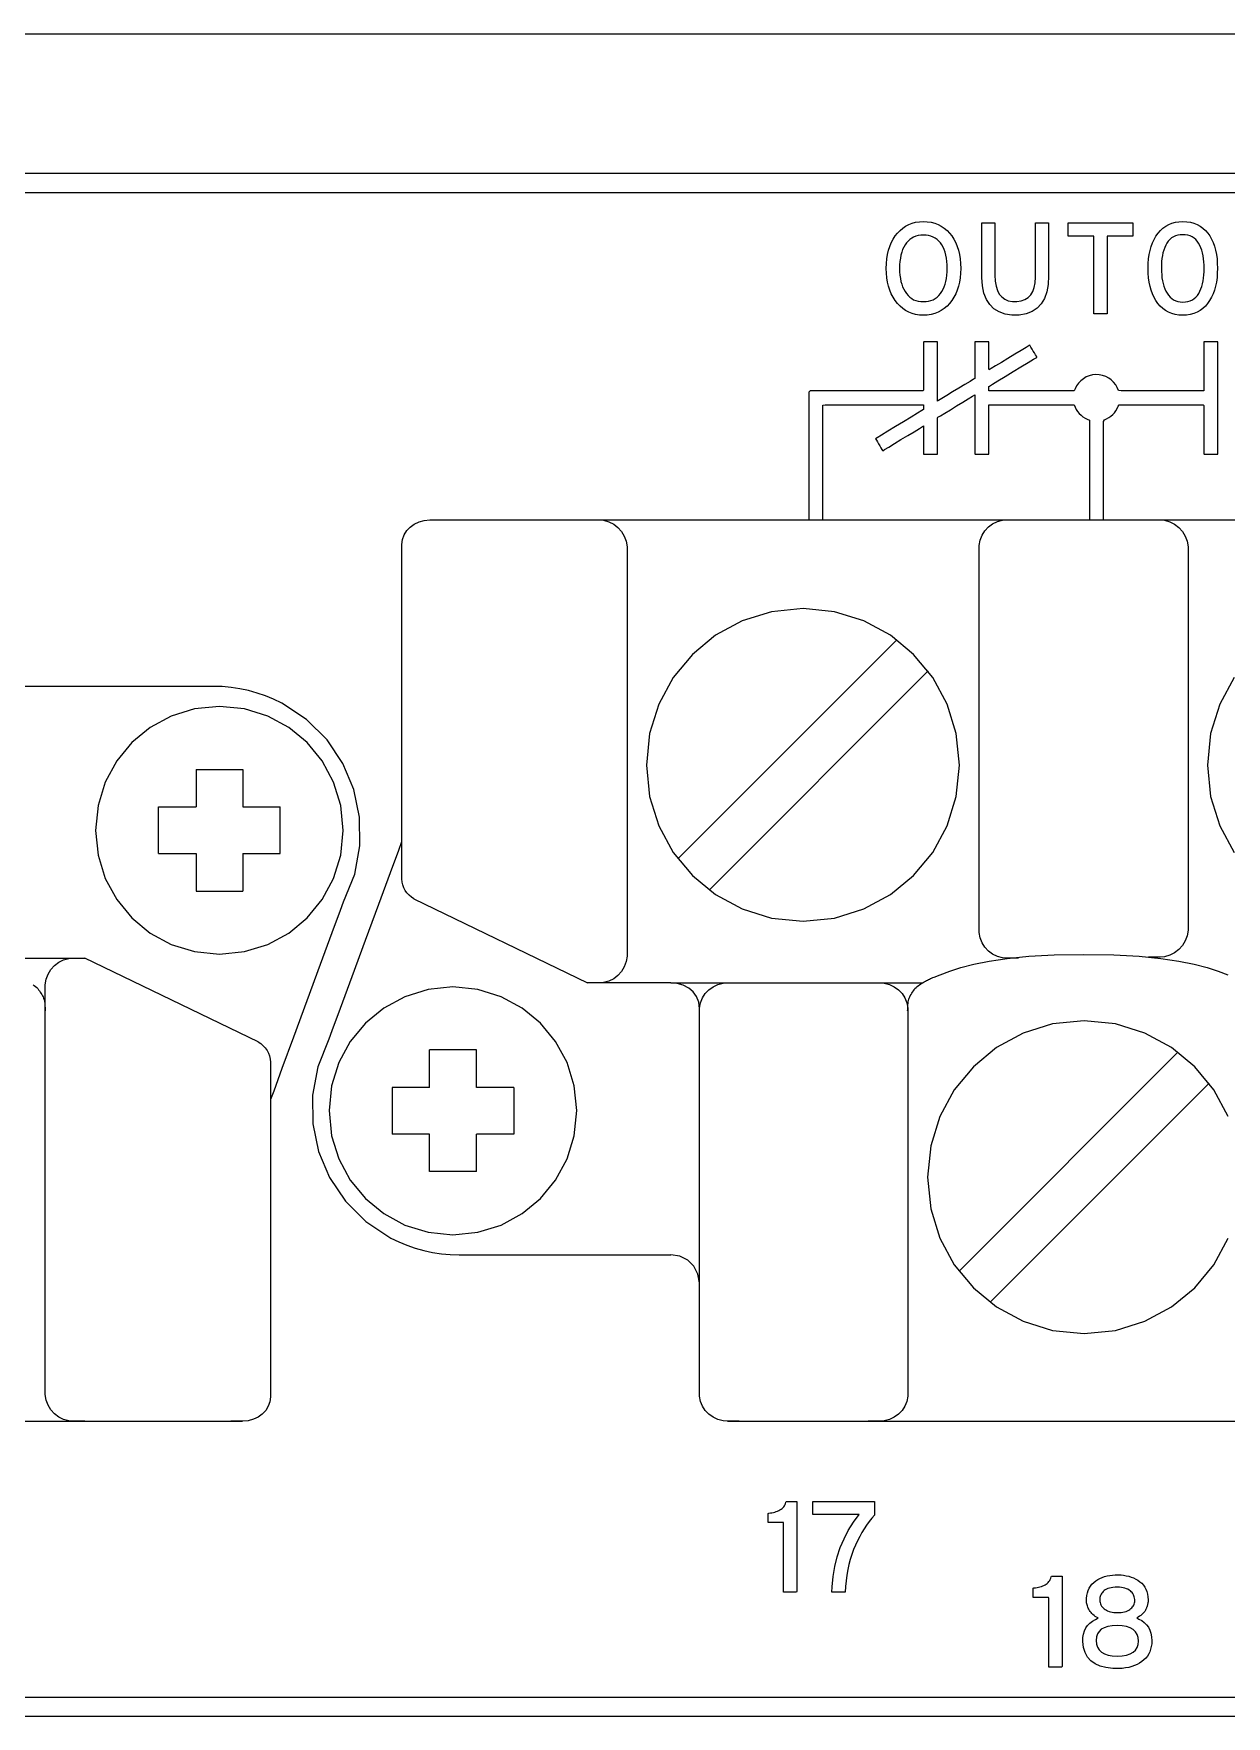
# Model space of a CAD drawing. Extents: x 1 to 47.7, y 0.2 to 33.4.
# Drawn here: x 31.551 to 32.827, y 13.384 to 15.184 of the extents above; entities that cross this region are included whole.
import ezdxf

# ---------------------------------------------------------------- set-up
doc = ezdxf.new("R2010")
doc.units = 0
doc.header["$MEASUREMENT"] = 0
doc.layers.add('6_0____DWG', color=7, linetype='CONTINUOUS')

msp = doc.modelspace()

# ---------------------------------------------------------------- linework, layer by layer
at = {"layer": '6_0____DWG'}
for points in [[(31.5243, 15.1836), (31.7106, 15.1836), (31.8983, 15.1836), (32.0875, 15.1836), (32.2778, 15.1836), (32.4693, 15.1836), (32.6619, 15.1836), (32.8555, 15.1836), (33.0499, 15.1836), (33.2451, 15.1836), (33.441, 15.1836), (33.8344, 15.1836), (34.2293, 15.1836), (34.625, 15.1836), (35.0207, 15.1836), (35.4156, 15.1836), (35.809, 15.1836)], [(33.8015, 15.0339), (33.6777, 15.0339), (33.4277, 15.0339), (33.1745, 15.0339), (32.9188, 15.0339), (32.6611, 15.0339), (32.4018, 15.0339), (31.8808, 15.0339), (31.3597, 15.0339)], [(31.2868, 15.0139), (31.6489, 15.0139), (32.3745, 15.0139), (32.735, 15.0139), (32.9139, 15.0139), (33.0917, 15.0139), (33.2681, 15.0139), (33.4431, 15.0139), (33.6163, 15.0139), (33.7875, 15.0139)], [(32.6995, 14.967), (32.6995, 14.884), (32.6854, 14.884), (32.6854, 14.967), (32.6579, 14.967), (32.6579, 14.9812), (32.727, 14.9812), (32.727, 14.967), (32.6995, 14.967)], [(31.958, 14.2581), (31.9553, 14.26), (31.9528, 14.2621), (31.9506, 14.2646), (31.9487, 14.2672), (31.9472, 14.2701), (31.9461, 14.2731), (31.9454, 14.2762), (31.9452, 14.2795), (31.9452, 14.2949), (31.9452, 14.3354), (31.9452, 14.3927), (31.9452, 14.4585), (31.9452, 14.5242), (31.9452, 14.5815), (31.9452, 14.6221), (31.9452, 14.6374), (31.9458, 14.6427), (31.9475, 14.6476), (31.9503, 14.6521), (31.954, 14.6559), (31.9584, 14.6591), (31.9635, 14.6615), (31.9691, 14.663), (31.9752, 14.6636), (31.9757, 14.6636), (31.9771, 14.6636), (31.9791, 14.6636), (31.9814, 14.6636), (31.9836, 14.6636), (31.9856, 14.6636), (31.987, 14.6636), (31.9876, 14.6636)], [(31.9752, 14.6636), (36.9522, 14.6636)], [(32.1438, 14.6636), (32.1443, 14.6636), (32.1457, 14.6636), (32.1476, 14.6636), (32.1498, 14.6636), (32.152, 14.6636), (32.154, 14.6636), (32.1555, 14.6636), (32.1562, 14.6636), (32.1609, 14.6632), (32.1665, 14.6616), (32.1717, 14.6591), (32.1762, 14.6556), (32.18, 14.6513), (32.183, 14.6463), (32.1851, 14.6408), (32.1861, 14.6348), (32.1862, 14.6256), (32.1862, 14.5893), (32.1862, 14.5293), (32.1862, 14.4553), (32.1862, 14.3766), (32.1862, 14.3025), (32.1862, 14.2426), (32.1862, 14.2062), (32.1861, 14.1971), (32.1851, 14.1911), (32.183, 14.1856), (32.18, 14.1806), (32.1762, 14.1763), (32.1717, 14.1728), (32.1665, 14.1702), (32.1609, 14.1687), (32.1562, 14.1683), (32.1555, 14.1683), (32.154, 14.1683), (32.152, 14.1683), (32.1498, 14.1683), (32.1476, 14.1683), (32.1457, 14.1683), (32.1443, 14.1683), (32.1438, 14.1683)], [(32.6049, 14.1949), (32.6044, 14.1949), (32.603, 14.1949), (32.6011, 14.1949), (32.5989, 14.1949), (32.5967, 14.1949), (32.5947, 14.1949), (32.5932, 14.1949), (32.5925, 14.1949), (32.5878, 14.1952), (32.5822, 14.1967), (32.577, 14.1991), (32.5725, 14.2024), (32.5687, 14.2065), (32.5657, 14.2113), (32.5636, 14.2166), (32.5626, 14.2223), (32.5625, 14.2309), (32.5625, 14.2653), (32.5625, 14.322), (32.5625, 14.392), (32.5625, 14.4664), (32.5625, 14.5364), (32.5625, 14.5931), (32.5625, 14.6275), (32.5626, 14.6361), (32.5636, 14.6418), (32.5657, 14.6471), (32.5687, 14.6519), (32.5725, 14.656), (32.577, 14.6593), (32.5822, 14.6617), (32.5878, 14.6632), (32.5925, 14.6636), (32.5932, 14.6636), (32.5947, 14.6636), (32.5967, 14.6636), (32.5989, 14.6636), (32.6011, 14.6636), (32.603, 14.6636), (32.6044, 14.6636), (32.6049, 14.6636)], [(32.7438, 14.6636), (32.7443, 14.6636), (32.7457, 14.6636), (32.7476, 14.6636), (32.7498, 14.6636), (32.752, 14.6636), (32.754, 14.6636), (32.7555, 14.6636), (32.7562, 14.6636), (32.761, 14.6632), (32.7666, 14.6616), (32.7717, 14.6591), (32.7762, 14.6556), (32.78, 14.6513), (32.783, 14.6463), (32.7851, 14.6408), (32.7861, 14.6348), (32.7862, 14.6261), (32.7862, 14.592), (32.7862, 14.5359), (32.7862, 14.4666), (32.7862, 14.3929), (32.7862, 14.3236), (32.7862, 14.2676), (32.7862, 14.2335), (32.7861, 14.2248), (32.7851, 14.2188), (32.783, 14.2132), (32.78, 14.2083), (32.7762, 14.204), (32.7717, 14.2005), (32.7666, 14.1979), (32.761, 14.1964), (32.7562, 14.196), (32.7555, 14.196), (32.754, 14.196), (32.752, 14.196), (32.7498, 14.196), (32.7476, 14.196), (32.7457, 14.196), (32.7443, 14.196), (32.7438, 14.196)], [(32.2404, 14.3011), (32.4747, 14.5354)], [(32.2738, 14.2677), (32.5081, 14.502)], [(32.8354, 14.4949), (32.82, 14.4665), (32.8102, 14.4351), (32.8068, 14.4014), (32.8102, 14.3677), (32.82, 14.3363), (32.8354, 14.3079)], [(31.8051, 14.044), (31.8084, 14.053), (31.8172, 14.077), (31.8297, 14.1108), (31.8439, 14.1495), (31.8582, 14.1883), (31.8706, 14.2221), (31.8794, 14.246), (31.8827, 14.2551), (31.8947, 14.2846), (31.9003, 14.315), (31.8999, 14.3455), (31.8937, 14.3751), (31.882, 14.4029), (31.8651, 14.4282), (31.8432, 14.4501), (31.8166, 14.4676), (31.808, 14.4718), (31.7992, 14.4754), (31.7902, 14.4784), (31.7811, 14.481), (31.7718, 14.483), (31.7624, 14.4844), (31.7529, 14.4853), (31.7434, 14.4855), (31.7337, 14.4855), (31.708, 14.4855), (31.6718, 14.4855), (31.6302, 14.4855), (31.5887, 14.4855), (31.5525, 14.4855), (31.5268, 14.4855)], [(31.725, 14.3965), (31.775, 14.3965)], [(31.725, 14.3965), (31.725, 14.3566)], [(31.775, 14.3965), (31.775, 14.3566)], [(31.6849, 14.3066), (31.6849, 14.3566)], [(31.6849, 14.3566), (31.725, 14.3566)], [(31.775, 14.3566), (31.8151, 14.3566)], [(31.8151, 14.3066), (31.8151, 14.3566)], [(31.9447, 14.3191), (31.9414, 14.31), (31.9326, 14.2861), (31.9201, 14.2523), (31.9059, 14.2136), (31.8916, 14.1748), (31.8792, 14.141), (31.8704, 14.1171), (31.867, 14.108), (31.8551, 14.0785), (31.8495, 14.0481), (31.8499, 14.0176), (31.8561, 13.9881), (31.8678, 13.9602), (31.8847, 13.9349), (31.9066, 13.913), (31.9332, 13.8955), (31.9418, 13.8913), (31.9506, 13.8877), (31.9595, 13.8847), (31.9687, 13.8821), (31.978, 13.8801), (31.9874, 13.8787), (31.9969, 13.8779), (32.0064, 13.8776), (32.0161, 13.8776), (32.0417, 13.8776), (32.078, 13.8776), (32.1195, 13.8776), (32.1611, 13.8776), (32.1973, 13.8776), (32.2229, 13.8776), (32.2327, 13.8776)], [(31.6849, 14.3066), (31.725, 14.3066)], [(31.725, 14.3066), (31.725, 14.2663)], [(31.775, 14.3066), (31.8151, 14.3066)], [(31.775, 14.3066), (31.775, 14.2663)], [(31.725, 14.2663), (31.775, 14.2663)], [(31.958, 14.2581), (32.1438, 14.1683)], [(31.4863, 14.2222), (31.4871, 14.2154), (31.4894, 14.2094), (31.493, 14.2044), (31.4978, 14.2003), (31.5035, 14.1973), (31.51, 14.1954), (31.5171, 14.1948), (31.5214, 14.1948), (31.5323, 14.1948), (31.5472, 14.1948), (31.5635, 14.1948), (31.5784, 14.1948), (31.5893, 14.1948), (31.5936, 14.1948)], [(31.6059, 13.6996), (31.6054, 13.6996), (31.6041, 13.6996), (31.6021, 13.6996), (31.5999, 13.6996), (31.5977, 13.6996), (31.5957, 13.6996), (31.5943, 13.6996), (31.5936, 13.6996), (31.5888, 13.6999), (31.5832, 13.7014), (31.5781, 13.704), (31.5735, 13.7074), (31.5697, 13.7116), (31.5667, 13.7166), (31.5647, 13.722), (31.5636, 13.728), (31.5635, 13.7371), (31.5635, 13.7735), (31.5635, 13.8335), (31.5635, 13.9077), (31.5635, 13.9866), (31.5635, 14.0608), (31.5635, 14.1208), (31.5635, 14.1573), (31.5636, 14.1664), (31.5647, 14.1723), (31.5667, 14.1778), (31.5697, 14.1827), (31.5735, 14.1869), (31.5781, 14.1904), (31.5832, 14.1929), (31.5888, 14.1944), (31.5936, 14.1948), (31.5943, 14.1948), (31.5957, 14.1948), (31.5977, 14.1948), (31.5999, 14.1948), (31.6021, 14.1948), (31.6041, 14.1948), (31.6054, 14.1948), (31.6059, 14.1948)], [(31.7913, 14.1053), (31.6059, 14.1948)], [(32.4861, 14.1384), (32.4862, 14.1399), (32.4862, 14.1416), (32.4863, 14.1433), (32.4864, 14.145), (32.4866, 14.1467), (32.4868, 14.1482), (32.487, 14.1497), (32.4873, 14.151), (32.4878, 14.1521), (32.4884, 14.1534), (32.489, 14.1546), (32.4898, 14.1559), (32.4906, 14.1572), (32.4914, 14.1584), (32.4923, 14.1597), (32.4931, 14.161), (32.4939, 14.1622), (32.4951, 14.1634), (32.4965, 14.1644), (32.4977, 14.1654), (32.499, 14.1663), (32.5002, 14.1672), (32.5015, 14.168), (32.5027, 14.1688), (32.5039, 14.1695), (32.5052, 14.1702), (32.5063, 14.1708), (32.5074, 14.1713), (32.5085, 14.1719), (32.5095, 14.1724), (32.5106, 14.1729), (32.5118, 14.1734), (32.5132, 14.174), (32.5147, 14.1746), (32.521, 14.1771), (32.5313, 14.1809), (32.5431, 14.1847), (32.5569, 14.1884), (32.5732, 14.1917), (32.5927, 14.1946), (32.6158, 14.1969), (32.643, 14.1983), (32.6748, 14.1989), (32.7067, 14.1983), (32.7339, 14.1969), (32.757, 14.1946), (32.7764, 14.1917), (32.7928, 14.1884), (32.8066, 14.1847), (32.8184, 14.1809), (32.8287, 14.1771)], [(31.5507, 14.1663), (31.5519, 14.1654), (31.5532, 14.1644), (31.5545, 14.1634), (31.5558, 14.1622), (31.5566, 14.1609), (31.5574, 14.1597), (31.5582, 14.1584), (31.5591, 14.1572), (31.5599, 14.1559), (31.5606, 14.1546), (31.5613, 14.1534), (31.5619, 14.1521), (31.5623, 14.151), (31.5627, 14.1497), (31.5629, 14.1482), (31.5631, 14.1466), (31.5633, 14.145), (31.5634, 14.1433), (31.5635, 14.1416), (31.5635, 14.1399), (31.5635, 14.1384)], [(32.2635, 14.141), (32.2627, 14.1477), (32.2604, 14.1537), (32.2567, 14.1587), (32.252, 14.1628), (32.2462, 14.1658), (32.2397, 14.1677), (32.2327, 14.1683), (32.2284, 14.1683), (32.2175, 14.1683), (32.2026, 14.1683), (32.1863, 14.1683), (32.1714, 14.1683), (32.1604, 14.1683), (32.1562, 14.1683)], [(32.2327, 14.1683), (32.5025, 14.1683)], [(32.3059, 13.6996), (32.3054, 13.6996), (32.304, 13.6996), (32.3021, 13.6996), (32.2999, 13.6996), (32.2977, 13.6996), (32.2957, 13.6996), (32.2942, 13.6996), (32.2935, 13.6996), (32.2888, 13.6999), (32.2832, 13.7013), (32.278, 13.7037), (32.2735, 13.707), (32.2697, 13.711), (32.2667, 13.7157), (32.2646, 13.7208), (32.2636, 13.7265), (32.2635, 13.7351), (32.2635, 13.7696), (32.2635, 13.8264), (32.2635, 13.8966), (32.2635, 13.9713), (32.2635, 14.0415), (32.2635, 14.0983), (32.2635, 14.1328), (32.2636, 14.1414), (32.2646, 14.147), (32.2667, 14.1522), (32.2697, 14.1569), (32.2735, 14.1609), (32.278, 14.1641), (32.2832, 14.1665), (32.2888, 14.168), (32.2935, 14.1683), (32.2942, 14.1683), (32.2957, 14.1683), (32.2977, 14.1683), (32.2999, 14.1683), (32.3021, 14.1683), (32.304, 14.1683), (32.3054, 14.1683), (32.3059, 14.1683)], [(32.444, 14.1683), (32.4445, 14.1683), (32.4458, 14.1683), (32.4478, 14.1683), (32.45, 14.1683), (32.4522, 14.1683), (32.4542, 14.1683), (32.4556, 14.1683), (32.4563, 14.1683), (32.4611, 14.168), (32.4667, 14.1665), (32.4718, 14.1641), (32.4763, 14.1609), (32.4802, 14.1569), (32.4832, 14.1522), (32.4852, 14.147), (32.4863, 14.1414), (32.4864, 14.1328), (32.4864, 14.0983), (32.4864, 14.0415), (32.4864, 13.9713), (32.4864, 13.8966), (32.4864, 13.8264), (32.4864, 13.7696), (32.4864, 13.7351), (32.4863, 13.7265), (32.4852, 13.7208), (32.4832, 13.7157), (32.4802, 13.711), (32.4763, 13.707), (32.4718, 13.7037), (32.4667, 13.7013), (32.4611, 13.6999), (32.4563, 13.6996), (32.4556, 13.6996), (32.4542, 13.6996), (32.4522, 13.6996), (32.45, 13.6996), (32.4478, 13.6996), (32.4458, 13.6996), (32.4445, 13.6996), (32.444, 13.6996)], [(32.829, 14.0255), (32.8136, 14.0539), (32.7932, 14.0787), (32.7684, 14.0992), (32.74, 14.1146), (32.7086, 14.1244), (32.6749, 14.1278), (32.6412, 14.1244), (32.6097, 14.1146), (32.5813, 14.0992), (32.5565, 14.0787), (32.5361, 14.0539), (32.5206, 14.0255), (32.5109, 13.9941), (32.5075, 13.9604), (32.5109, 13.9267), (32.5206, 13.8953), (32.5361, 13.8669), (32.5565, 13.8422), (32.5813, 13.8218), (32.6097, 13.8064), (32.6412, 13.7967), (32.6749, 13.7933), (32.7086, 13.7967), (32.74, 13.8064), (32.7684, 13.8218), (32.7932, 13.8422), (32.8136, 13.8669), (32.829, 13.8953)], [(31.7913, 14.1053), (31.7942, 14.1034), (31.7967, 14.1012), (31.799, 14.0988), (31.8009, 14.0961), (31.8025, 14.0932), (31.8036, 14.0902), (31.8043, 14.0869), (31.8046, 14.0836), (31.8046, 14.0682), (31.8046, 14.0277), (31.8046, 13.9704), (31.8046, 13.9046), (31.8046, 13.8389), (31.8046, 13.7816), (31.8046, 13.7411), (31.8046, 13.7257), (31.804, 13.7204), (31.8022, 13.7155), (31.7995, 13.7111), (31.7958, 13.7072), (31.7914, 13.704), (31.7863, 13.7016), (31.7806, 13.7001), (31.7746, 13.6996), (31.774, 13.6996), (31.7726, 13.6996), (31.7707, 13.6996), (31.7684, 13.6996), (31.7661, 13.6996), (31.7641, 13.6996), (31.7627, 13.6996), (31.7622, 13.6996)], [(32.0248, 14.0968), (31.9748, 14.0968)], [(31.9748, 14.0565), (31.9748, 14.0968)], [(32.0248, 14.0565), (32.0248, 14.0968)], [(32.5411, 13.8601), (32.7753, 14.0944)], [(31.9347, 14.0565), (31.9347, 14.0065)], [(31.9748, 14.0565), (31.9347, 14.0565)], [(32.0649, 14.0565), (32.0248, 14.0565)], [(32.0649, 14.0565), (32.0649, 14.0065)], [(32.5745, 13.8267), (32.8088, 14.061)], [(31.9748, 14.0065), (31.9347, 14.0065)], [(31.9748, 13.9666), (31.9748, 14.0065)], [(32.0248, 13.9666), (32.0248, 14.0065)], [(32.0649, 14.0065), (32.0248, 14.0065)], [(32.0248, 13.9666), (31.9748, 13.9666)], [(32.2635, 13.8474), (32.2619, 13.8569), (32.2576, 13.8652), (32.2509, 13.8717), (32.2424, 13.876), (32.2327, 13.8776)], [(26.7935, 13.6996), (31.7746, 13.6996)], [(32.2935, 13.6996), (37.2746, 13.6996)], [(33.7307, 13.4039), (33.5587, 13.4039), (33.3849, 13.4039), (33.2095, 13.4039), (33.0325, 13.4039), (32.8544, 13.4039), (32.495, 13.4039), (32.133, 13.4039), (31.4073, 13.4039)], [(31.3597, 13.3839), (31.8808, 13.3839), (32.4018, 13.3839), (32.6611, 13.3839), (32.9188, 13.3839), (33.1745, 13.3839), (33.4277, 13.3839), (33.6777, 13.3839), (33.8015, 13.3839)]]:
    msp.add_lwpolyline(points, dxfattribs=at)
for points in [[(32.5429, 14.9326), (32.5427, 14.9275), (32.5423, 14.9225), (32.5415, 14.9179), (32.5405, 14.9134), (32.5392, 14.9093), (32.5376, 14.9053), (32.5357, 14.9017), (32.5335, 14.8982), (32.531, 14.895), (32.5283, 14.8922), (32.5253, 14.8896), (32.5221, 14.8875), (32.5187, 14.8858), (32.5151, 14.8844), (32.5113, 14.8834), (32.5072, 14.8827), (32.503, 14.8824), (32.4987, 14.8827), (32.4947, 14.8834), (32.4909, 14.8844), (32.4874, 14.8858), (32.484, 14.8875), (32.4809, 14.8896), (32.478, 14.8922), (32.4753, 14.895), (32.4728, 14.8982), (32.4706, 14.9017), (32.4687, 14.9053), (32.467, 14.9093), (32.4657, 14.9134), (32.4646, 14.9179), (32.4638, 14.9225), (32.4634, 14.9275), (32.4632, 14.9326), (32.4634, 14.9378), (32.4638, 14.9427), (32.4646, 14.9474), (32.4657, 14.9519), (32.467, 14.9561), (32.4687, 14.96), (32.4706, 14.9637), (32.4728, 14.9672), (32.4753, 14.9704), (32.478, 14.9732), (32.4809, 14.9757), (32.484, 14.9778), (32.4874, 14.9795), (32.4909, 14.9809), (32.4947, 14.9819), (32.4987, 14.9825), (32.503, 14.9827), (32.5072, 14.9825), (32.5113, 14.9819), (32.5151, 14.9809), (32.5187, 14.9795), (32.5221, 14.9778), (32.5253, 14.9757), (32.5283, 14.9732), (32.531, 14.9704), (32.5335, 14.9672), (32.5357, 14.9637), (32.5376, 14.96), (32.5392, 14.9561), (32.5405, 14.9519), (32.5415, 14.9474), (32.5423, 14.9427), (32.5427, 14.9378)], [(32.637, 14.9245), (32.6364, 14.9154), (32.6349, 14.9074), (32.6324, 14.9005), (32.629, 14.8947), (32.6246, 14.89), (32.6192, 14.8865), (32.6129, 14.884), (32.6056, 14.8827), (32.5976, 14.8826), (32.5903, 14.8837), (32.5839, 14.886), (32.5784, 14.8894), (32.5739, 14.8938), (32.5704, 14.8994), (32.5678, 14.9062), (32.5662, 14.914), (32.5655, 14.9229), (32.5654, 14.9262), (32.5654, 14.9312), (32.5654, 14.9389), (32.5654, 14.9481), (32.5654, 14.9579), (32.5654, 14.9672), (32.5654, 14.9748), (32.5654, 14.9798), (32.5655, 14.9812), (32.5662, 14.9812), (32.5677, 14.9812), (32.5698, 14.9812), (32.5722, 14.9812), (32.5747, 14.9812), (32.5769, 14.9812), (32.5785, 14.9812), (32.5794, 14.9812), (32.5795, 14.9804), (32.5795, 14.9761), (32.5795, 14.9689), (32.5795, 14.96), (32.5795, 14.9503), (32.5795, 14.9409), (32.5795, 14.9329), (32.5795, 14.9273), (32.5795, 14.9252), (32.5798, 14.919), (32.5807, 14.9137), (32.5822, 14.909), (32.5842, 14.9051), (32.5868, 14.902), (32.59, 14.8996), (32.5938, 14.898), (32.5982, 14.8971), (32.6031, 14.897), (32.6076, 14.8977), (32.6116, 14.8992), (32.615, 14.9013), (32.6178, 14.9042), (32.6199, 14.9078), (32.6215, 14.9121), (32.6225, 14.9172), (32.6229, 14.923), (32.6229, 14.9256), (32.6229, 14.9307), (32.6229, 14.9384), (32.6229, 14.9478), (32.6229, 14.9577), (32.6229, 14.967), (32.6229, 14.9747), (32.6229, 14.9798), (32.6229, 14.9812), (32.6236, 14.9812), (32.6252, 14.9812), (32.6273, 14.9812), (32.6297, 14.9812), (32.6321, 14.9812), (32.6343, 14.9812), (32.636, 14.9812), (32.6369, 14.9812), (32.637, 14.9804), (32.637, 14.976), (32.637, 14.9688), (32.637, 14.9597), (32.637, 14.9499), (32.637, 14.9404), (32.637, 14.9323), (32.637, 14.9266)], [(32.8176, 14.9328), (32.8174, 14.9276), (32.8171, 14.9227), (32.8164, 14.918), (32.8155, 14.9136), (32.8143, 14.9094), (32.8129, 14.9055), (32.8112, 14.9017), (32.8092, 14.8983), (32.807, 14.895), (32.8046, 14.8922), (32.8018, 14.8896), (32.7989, 14.8875), (32.7957, 14.8858), (32.7922, 14.8844), (32.7885, 14.8834), (32.7845, 14.8827), (32.7803, 14.8824), (32.7762, 14.8827), (32.7722, 14.8833), (32.7686, 14.8843), (32.7651, 14.8857), (32.762, 14.8875), (32.759, 14.8896), (32.7563, 14.8921), (32.7539, 14.8949), (32.7517, 14.8981), (32.7497, 14.9015), (32.748, 14.9052), (32.7466, 14.9091), (32.7454, 14.9133), (32.7445, 14.9177), (32.7438, 14.9224), (32.7435, 14.9273), (32.7433, 14.9325), (32.7435, 14.9377), (32.7439, 14.9426), (32.7445, 14.9473), (32.7454, 14.9517), (32.7466, 14.9559), (32.7481, 14.9599), (32.7498, 14.9636), (32.7518, 14.9671), (32.754, 14.9703), (32.7565, 14.9732), (32.7592, 14.9757), (32.7622, 14.9778), (32.7654, 14.9796), (32.7688, 14.9809), (32.7725, 14.9819), (32.7764, 14.9825), (32.7806, 14.9827), (32.7848, 14.9825), (32.7887, 14.9819), (32.7924, 14.9809), (32.7959, 14.9795), (32.7991, 14.9778), (32.802, 14.9757), (32.8047, 14.9732), (32.8072, 14.9704), (32.8094, 14.9672), (32.8113, 14.9638), (32.813, 14.9601), (32.8144, 14.9562), (32.8155, 14.952), (32.8164, 14.9475), (32.8171, 14.9429), (32.8174, 14.9379)], [(32.5286, 14.9326), (32.5285, 14.9365), (32.5282, 14.9401), (32.5277, 14.9435), (32.5271, 14.9467), (32.5263, 14.9498), (32.5253, 14.9526), (32.5242, 14.9552), (32.5228, 14.9577), (32.5213, 14.9599), (32.5196, 14.9618), (32.5178, 14.9635), (32.5157, 14.9649), (32.5135, 14.9661), (32.5111, 14.967), (32.5086, 14.9677), (32.5059, 14.9681), (32.503, 14.9682), (32.5002, 14.9681), (32.4975, 14.9677), (32.495, 14.967), (32.4926, 14.9661), (32.4905, 14.9649), (32.4885, 14.9635), (32.4866, 14.9618), (32.4849, 14.9599), (32.4834, 14.9577), (32.482, 14.9552), (32.4808, 14.9526), (32.4798, 14.9498), (32.479, 14.9467), (32.4784, 14.9435), (32.4779, 14.9401), (32.4776, 14.9365), (32.4775, 14.9326), (32.4776, 14.9289), (32.4779, 14.9253), (32.4784, 14.9219), (32.479, 14.9187), (32.4798, 14.9157), (32.4808, 14.9129), (32.482, 14.9103), (32.4834, 14.9079), (32.4849, 14.9056), (32.4866, 14.9036), (32.4885, 14.9018), (32.4905, 14.9003), (32.4926, 14.8991), (32.495, 14.8982), (32.4975, 14.8975), (32.5002, 14.8971), (32.503, 14.897), (32.5059, 14.8971), (32.5086, 14.8975), (32.5111, 14.8982), (32.5135, 14.8991), (32.5157, 14.9003), (32.5178, 14.9018), (32.5196, 14.9036), (32.5213, 14.9056), (32.5228, 14.9079), (32.5242, 14.9103), (32.5253, 14.9129), (32.5263, 14.9157), (32.5271, 14.9187), (32.5277, 14.9219), (32.5282, 14.9253), (32.5285, 14.9289)], [(32.8033, 14.9325), (32.8033, 14.9361), (32.8031, 14.9396), (32.8027, 14.9429), (32.8022, 14.9461), (32.8015, 14.9491), (32.8007, 14.9519), (32.7998, 14.9546), (32.7987, 14.9572), (32.7974, 14.9595), (32.796, 14.9616), (32.7943, 14.9635), (32.7925, 14.965), (32.7904, 14.9663), (32.7882, 14.9673), (32.7857, 14.968), (32.7831, 14.9685), (32.7803, 14.9686), (32.7775, 14.9685), (32.775, 14.968), (32.7726, 14.9673), (32.7704, 14.9663), (32.7684, 14.9651), (32.7665, 14.9635), (32.7649, 14.9617), (32.7635, 14.9597), (32.7622, 14.9573), (32.7611, 14.9548), (32.7601, 14.9522), (32.7593, 14.9493), (32.7587, 14.9464), (32.7581, 14.9432), (32.7578, 14.9399), (32.7576, 14.9364), (32.7576, 14.9328), (32.7576, 14.9292), (32.7579, 14.9257), (32.7582, 14.9224), (32.7588, 14.9193), (32.7595, 14.9163), (32.7603, 14.9135), (32.7613, 14.9108), (32.7624, 14.9083), (32.7637, 14.9059), (32.7652, 14.9038), (32.7668, 14.9019), (32.7687, 14.9003), (32.7707, 14.899), (32.7729, 14.8979), (32.7753, 14.8972), (32.7778, 14.8967), (32.7806, 14.8965), (32.7834, 14.8967), (32.786, 14.8972), (32.7884, 14.8979), (32.7907, 14.8989), (32.7927, 14.9002), (32.7945, 14.9018), (32.7961, 14.9037), (32.7976, 14.9058), (32.7988, 14.9082), (32.7999, 14.9107), (32.8008, 14.9133), (32.8016, 14.9161), (32.8022, 14.9191), (32.8027, 14.9222), (32.8031, 14.9255), (32.8033, 14.9289)], [(32.8031, 14.8015), (32.7999, 14.8015), (32.7914, 14.8015), (32.7791, 14.8015), (32.7645, 14.8015), (32.7492, 14.8015), (32.7347, 14.8015), (32.7226, 14.8015), (32.7145, 14.8015), (32.7118, 14.8018), (32.7104, 14.8051), (32.7087, 14.8081), (32.7065, 14.8109), (32.704, 14.8133), (32.7012, 14.8153), (32.6981, 14.8169), (32.6947, 14.8181), (32.6912, 14.8188), (32.6875, 14.819), (32.6838, 14.8186), (32.6803, 14.8177), (32.6771, 14.8164), (32.6741, 14.8146), (32.6713, 14.8124), (32.669, 14.8099), (32.6669, 14.807), (32.6653, 14.8039), (32.6642, 14.8015), (32.6593, 14.8015), (32.6496, 14.8015), (32.6364, 14.8015), (32.6215, 14.8015), (32.6062, 14.8015), (32.5923, 14.8015), (32.5812, 14.8015), (32.5744, 14.8015), (32.5731, 14.8015), (32.5731, 14.8018), (32.5731, 14.8024), (32.5731, 14.8031), (32.5731, 14.8039), (32.5731, 14.8047), (32.5731, 14.8055), (32.5731, 14.806), (32.5731, 14.8064), (32.5736, 14.8067), (32.5769, 14.8087), (32.5828, 14.8123), (32.5904, 14.8169), (32.5989, 14.8221), (32.6074, 14.8272), (32.6151, 14.8318), (32.6209, 14.8354), (32.6242, 14.8374), (32.6245, 14.8377), (32.6239, 14.8386), (32.623, 14.8401), (32.6218, 14.8421), (32.6205, 14.8442), (32.6192, 14.8463), (32.6181, 14.8482), (32.6172, 14.8496), (32.6168, 14.8504), (32.6161, 14.85), (32.6128, 14.848), (32.6075, 14.8448), (32.6008, 14.8407), (32.5935, 14.8363), (32.5864, 14.832), (32.5801, 14.8282), (32.5755, 14.8254), (32.5733, 14.8241), (32.5731, 14.8246), (32.5731, 14.827), (32.5731, 14.8308), (32.5731, 14.8354), (32.5731, 14.8405), (32.5731, 14.8453), (32.5731, 14.8496), (32.5731, 14.8526), (32.5731, 14.854), (32.5728, 14.854), (32.5715, 14.854), (32.5696, 14.854), (32.5672, 14.854), (32.5647, 14.854), (32.5623, 14.854), (32.5602, 14.854), (32.5587, 14.854), (32.5581, 14.854), (32.5581, 14.8528), (32.5581, 14.8493), (32.5581, 14.8441), (32.5581, 14.8379), (32.5581, 14.8313), (32.5581, 14.8251), (32.5581, 14.8198), (32.5581, 14.8162), (32.5581, 14.8149), (32.5567, 14.814), (32.5529, 14.8117), (32.5474, 14.8084), (32.541, 14.8045), (32.5343, 14.8005), (32.528, 14.7966), (32.5228, 14.7934), (32.5193, 14.7913), (32.5181, 14.7907), (32.5181, 14.7934), (32.5181, 14.7997), (32.5181, 14.8085), (32.5181, 14.8187), (32.5181, 14.8293), (32.5181, 14.8392), (32.5181, 14.8474), (32.5181, 14.8526), (32.5181, 14.854), (32.5174, 14.854), (32.5158, 14.854), (32.5137, 14.854), (32.5113, 14.854), (32.5088, 14.854), (32.5064, 14.854), (32.5046, 14.854), (32.5034, 14.854), (32.5031, 14.8538), (32.5031, 14.851), (32.5031, 14.8453), (32.5031, 14.8377), (32.5031, 14.8291), (32.5031, 14.8203), (32.5031, 14.8123), (32.5031, 14.806), (32.5031, 14.8022), (32.5024, 14.8015), (32.4951, 14.8015), (32.4813, 14.8015), (32.4633, 14.8015), (32.4431, 14.8015), (32.4228, 14.8015), (32.4044, 14.8015), (32.39, 14.8015), (32.3818, 14.8015), (32.3806, 14.8003), (32.3806, 14.7912), (32.3806, 14.7752), (32.3806, 14.7546), (32.3806, 14.7318), (32.3806, 14.709), (32.3806, 14.6886), (32.3806, 14.673), (32.3806, 14.6645), (32.3808, 14.6636), (32.3819, 14.6636), (32.3837, 14.6636), (32.386, 14.6636), (32.3885, 14.6636), (32.3909, 14.6636), (32.3931, 14.6636), (32.3947, 14.6636), (32.3956, 14.6636), (32.3956, 14.6656), (32.3956, 14.675), (32.3956, 14.6902), (32.3956, 14.7091), (32.3956, 14.7296), (32.3956, 14.7497), (32.3956, 14.7672), (32.3956, 14.7801), (32.3956, 14.7863), (32.3979, 14.7865), (32.4067, 14.7865), (32.4203, 14.7865), (32.4371, 14.7865), (32.4551, 14.7865), (32.4725, 14.7865), (32.4875, 14.7865), (32.4983, 14.7865), (32.5031, 14.7865), (32.5031, 14.7864), (32.5031, 14.7859), (32.5031, 14.7853), (32.5031, 14.7845), (32.5031, 14.7837), (32.5031, 14.7829), (32.5031, 14.7822), (32.5031, 14.7818), (32.5031, 14.7816), (32.5015, 14.7806), (32.4968, 14.7777), (32.4899, 14.7736), (32.4818, 14.7686), (32.4731, 14.7634), (32.465, 14.7584), (32.4581, 14.7543), (32.4534, 14.7514), (32.4518, 14.7504), (32.4521, 14.7499), (32.4528, 14.7487), (32.4539, 14.7469), (32.4551, 14.7449), (32.4564, 14.7427), (32.4576, 14.7407), (32.4587, 14.739), (32.4593, 14.7379), (32.4596, 14.7376), (32.4615, 14.7388), (32.4659, 14.7414), (32.472, 14.7451), (32.479, 14.7494), (32.4863, 14.7538), (32.4931, 14.7579), (32.4987, 14.7613), (32.5022, 14.7635), (32.5031, 14.764), (32.5031, 14.7624), (32.5031, 14.7593), (32.5031, 14.755), (32.5031, 14.7501), (32.5031, 14.7451), (32.5031, 14.7405), (32.5031, 14.7368), (32.5031, 14.7345), (32.5032, 14.734), (32.504, 14.734), (32.5057, 14.734), (32.5079, 14.734), (32.5103, 14.734), (32.5128, 14.734), (32.5151, 14.734), (32.5169, 14.734), (32.518, 14.734), (32.5181, 14.7342), (32.5181, 14.7367), (32.5181, 14.7411), (32.5181, 14.7469), (32.5181, 14.7533), (32.5181, 14.7598), (32.5181, 14.7657), (32.5181, 14.7702), (32.5181, 14.7728), (32.5185, 14.7733), (32.5212, 14.775), (32.5259, 14.7778), (32.5319, 14.7814), (32.5385, 14.7855), (32.5451, 14.7895), (32.551, 14.793), (32.5555, 14.7958), (32.5579, 14.7972), (32.5581, 14.7965), (32.5581, 14.7919), (32.5581, 14.7843), (32.5581, 14.7746), (32.5581, 14.7641), (32.5581, 14.7537), (32.5581, 14.7445), (32.5581, 14.7377), (32.5581, 14.7342), (32.5584, 14.734), (32.5596, 14.734), (32.5614, 14.734), (32.5638, 14.734), (32.5663, 14.734), (32.5687, 14.734), (32.5708, 14.734), (32.5724, 14.734), (32.5731, 14.734), (32.5731, 14.7352), (32.5731, 14.7395), (32.5731, 14.7462), (32.5731, 14.7544), (32.5731, 14.7632), (32.5731, 14.7717), (32.5731, 14.779), (32.5731, 14.7842), (32.5731, 14.7865), (32.5757, 14.7865), (32.5837, 14.7865), (32.5957, 14.7865), (32.6101, 14.7865), (32.6254, 14.7865), (32.64, 14.7865), (32.6524, 14.7865), (32.6611, 14.7865), (32.6644, 14.7865), (32.6654, 14.784), (32.6666, 14.7816), (32.668, 14.7794), (32.6697, 14.7773), (32.6716, 14.7755), (32.6736, 14.7738), (32.6759, 14.7724), (32.6783, 14.7712), (32.6806, 14.7703), (32.6806, 14.766), (32.6806, 14.7557), (32.6806, 14.741), (32.6806, 14.7238), (32.6806, 14.706), (32.6806, 14.6892), (32.6806, 14.6754), (32.6806, 14.6663), (32.6807, 14.6636), (32.6813, 14.6636), (32.6829, 14.6636), (32.685, 14.6636), (32.6874, 14.6636), (32.6899, 14.6636), (32.6923, 14.6636), (32.6941, 14.6636), (32.6954, 14.6636), (32.6957, 14.6639), (32.6957, 14.6694), (32.6957, 14.6807), (32.6957, 14.696), (32.6957, 14.7134), (32.6957, 14.7312), (32.6957, 14.7476), (32.6957, 14.7606), (32.6957, 14.7687), (32.6966, 14.7706), (32.699, 14.7716), (32.7014, 14.7729), (32.7036, 14.7745), (32.7056, 14.7762), (32.7073, 14.7782), (32.7089, 14.7803), (32.7103, 14.7826), (32.7114, 14.7851), (32.7125, 14.7865), (32.7183, 14.7865), (32.7287, 14.7865), (32.7422, 14.7865), (32.7573, 14.7865), (32.7725, 14.7865), (32.786, 14.7865), (32.7965, 14.7865), (32.8024, 14.7865), (32.8031, 14.786), (32.8031, 14.7824), (32.8031, 14.7762), (32.8031, 14.7683), (32.8031, 14.7595), (32.8031, 14.7509), (32.8031, 14.7432), (32.8031, 14.7373), (32.8031, 14.7343), (32.8034, 14.734), (32.8045, 14.734), (32.8063, 14.734), (32.8086, 14.734), (32.8111, 14.734), (32.8135, 14.734), (32.8157, 14.734), (32.8173, 14.734), (32.8181, 14.734), (32.8181, 14.7362), (32.8181, 14.7457), (32.8181, 14.7608), (32.8181, 14.7793), (32.8181, 14.7994), (32.8181, 14.8189), (32.8181, 14.8359), (32.8181, 14.8482), (32.8181, 14.8538), (32.8178, 14.854), (32.8165, 14.854), (32.8146, 14.854), (32.8122, 14.854), (32.8097, 14.854), (32.8073, 14.854), (32.8052, 14.854), (32.8038, 14.854), (32.8031, 14.854), (32.8031, 14.8525), (32.8031, 14.8478), (32.8031, 14.8409), (32.8031, 14.8326), (32.8031, 14.8238), (32.8031, 14.8154), (32.8031, 14.8083), (32.8031, 14.8033)], [(32.2068, 14.4014), (32.2102, 14.3677), (32.22, 14.3363), (32.2354, 14.3079), (32.2559, 14.2832), (32.2806, 14.2628), (32.3091, 14.2474), (32.3405, 14.2377), (32.3743, 14.2343), (32.408, 14.2377), (32.4394, 14.2474), (32.4678, 14.2628), (32.4925, 14.2832), (32.513, 14.3079), (32.5284, 14.3363), (32.5381, 14.3677), (32.5415, 14.4014), (32.5381, 14.4351), (32.5284, 14.4665), (32.513, 14.4949), (32.4925, 14.5197), (32.4678, 14.5402), (32.4394, 14.5556), (32.408, 14.5654), (32.3743, 14.5688), (32.3405, 14.5654), (32.3091, 14.5556), (32.2806, 14.5402), (32.2559, 14.5197), (32.2354, 14.4949), (32.22, 14.4665), (32.2102, 14.4351)], [(31.8825, 14.3314), (31.8798, 14.3582), (31.8721, 14.3831), (31.8598, 14.4057), (31.8437, 14.4253), (31.8241, 14.4415), (31.8016, 14.4537), (31.7767, 14.4614), (31.75, 14.4641), (31.7233, 14.4614), (31.6984, 14.4537), (31.6759, 14.4415), (31.6563, 14.4253), (31.6401, 14.4057), (31.6279, 14.3831), (31.6202, 14.3582), (31.6175, 14.3314), (31.6202, 14.3048), (31.6279, 14.28), (31.6401, 14.2575), (31.6563, 14.2379), (31.6759, 14.2217), (31.6984, 14.2095), (31.7233, 14.2018), (31.75, 14.1991), (31.7767, 14.2018), (31.8016, 14.2095), (31.8241, 14.2217), (31.8437, 14.2379), (31.8598, 14.2575), (31.8721, 14.28), (31.8798, 14.3048)], [(31.8673, 14.0317), (31.87, 14.0049), (31.8777, 13.98), (31.8899, 13.9575), (31.9061, 13.9378), (31.9257, 13.9216), (31.9482, 13.9094), (31.9731, 13.9017), (31.9998, 13.899), (32.0265, 13.9017), (32.0514, 13.9094), (32.0739, 13.9216), (32.0935, 13.9378), (32.1096, 13.9575), (32.1218, 13.98), (32.1295, 14.0049), (32.1322, 14.0317), (32.1295, 14.0583), (32.1218, 14.0832), (32.1096, 14.1056), (32.0935, 14.1252), (32.0739, 14.1414), (32.0514, 14.1536), (32.0265, 14.1613), (31.9998, 14.164), (31.9731, 14.1613), (31.9482, 14.1536), (31.9257, 14.1414), (31.9061, 14.1252), (31.8899, 14.1056), (31.8777, 14.0832), (31.87, 14.0583)], [(32.3534, 13.5166), (32.3534, 13.5194), (32.3534, 13.527), (32.3534, 13.5379), (32.3534, 13.5506), (32.3534, 13.5636), (32.3534, 13.5756), (32.3534, 13.585), (32.3534, 13.5904), (32.3533, 13.5911), (32.3521, 13.5911), (32.35, 13.5911), (32.3473, 13.5911), (32.3444, 13.5911), (32.3415, 13.5911), (32.3391, 13.5911), (32.3374, 13.5911), (32.3368, 13.5911), (32.3368, 13.5915), (32.3368, 13.5925), (32.3368, 13.594), (32.3368, 13.5957), (32.3368, 13.5974), (32.3368, 13.599), (32.3368, 13.6003), (32.3368, 13.601), (32.3376, 13.6012), (32.3393, 13.6014), (32.3409, 13.6017), (32.3425, 13.602), (32.344, 13.6024), (32.3455, 13.6028), (32.3469, 13.6034), (32.3482, 13.6039), (32.3495, 13.6046), (32.3507, 13.6053), (32.3518, 13.6061), (32.3527, 13.607), (32.3536, 13.608), (32.3544, 13.6091), (32.355, 13.6103), (32.3555, 13.6116), (32.356, 13.613), (32.3563, 13.6138), (32.3571, 13.6138), (32.3585, 13.6138), (32.3604, 13.6138), (32.3624, 13.6138), (32.3643, 13.6138), (32.366, 13.6138), (32.3671, 13.6138), (32.3676, 13.6138), (32.3676, 13.61), (32.3676, 13.6001), (32.3676, 13.586), (32.3676, 13.5694), (32.3676, 13.5524), (32.3676, 13.5368), (32.3676, 13.5246), (32.3676, 13.5175), (32.3674, 13.5166), (32.3664, 13.5166), (32.3646, 13.5166), (32.3623, 13.5166), (32.3599, 13.5166), (32.3575, 13.5166), (32.3554, 13.5166), (32.354, 13.5166)], [(32.4507, 13.599), (32.4478, 13.5957), (32.445, 13.5922), (32.4423, 13.5885), (32.4398, 13.5846), (32.4373, 13.5805), (32.4349, 13.5762), (32.4326, 13.5717), (32.4304, 13.5671), (32.4284, 13.5622), (32.4265, 13.5571), (32.4248, 13.5518), (32.4233, 13.5464), (32.4221, 13.5408), (32.4211, 13.535), (32.4203, 13.529), (32.4197, 13.5229), (32.4193, 13.5166), (32.4188, 13.5166), (32.4173, 13.5166), (32.4152, 13.5166), (32.4128, 13.5166), (32.4103, 13.5166), (32.408, 13.5166), (32.4062, 13.5166), (32.4052, 13.5166), (32.4054, 13.5223), (32.4065, 13.5334), (32.4083, 13.5441), (32.4109, 13.5544), (32.4141, 13.5643), (32.4181, 13.5738), (32.4227, 13.5828), (32.4281, 13.5914), (32.4342, 13.5997), (32.4323, 13.5997), (32.4273, 13.5997), (32.4201, 13.5997), (32.4117, 13.5997), (32.4031, 13.5997), (32.3952, 13.5997), (32.389, 13.5997), (32.3854, 13.5997), (32.3849, 13.5998), (32.3849, 13.6008), (32.3849, 13.6026), (32.3849, 13.6049), (32.3849, 13.6073), (32.3849, 13.6097), (32.3849, 13.6118), (32.3849, 13.6132), (32.3849, 13.6138), (32.3874, 13.6138), (32.3941, 13.6138), (32.4037, 13.6138), (32.4149, 13.6138), (32.4264, 13.6138), (32.4369, 13.6138), (32.4452, 13.6138), (32.45, 13.6138), (32.4507, 13.6136), (32.4507, 13.6125), (32.4507, 13.6107), (32.4507, 13.6083), (32.4507, 13.6058), (32.4507, 13.6033), (32.4507, 13.6011), (32.4507, 13.5996)], [(32.7474, 13.4648), (32.7472, 13.4616), (32.7468, 13.4586), (32.7461, 13.4557), (32.7452, 13.453), (32.744, 13.4506), (32.7426, 13.4482), (32.7409, 13.4461), (32.7389, 13.4442), (32.7367, 13.4424), (32.7343, 13.4408), (32.7317, 13.4394), (32.7288, 13.4381), (32.7258, 13.4371), (32.7226, 13.4363), (32.7192, 13.4357), (32.7156, 13.4352), (32.7118, 13.435), (32.7056, 13.4351), (32.6983, 13.436), (32.692, 13.4377), (32.6866, 13.4401), (32.6821, 13.4434), (32.6785, 13.4473), (32.6759, 13.4521), (32.6742, 13.4576), (32.6735, 13.4639), (32.6736, 13.4683), (32.6742, 13.4719), (32.6752, 13.4753), (32.6767, 13.4784), (32.6786, 13.4811), (32.681, 13.4836), (32.6838, 13.4858), (32.687, 13.4876), (32.6899, 13.4891), (32.6883, 13.49), (32.6869, 13.4908), (32.6855, 13.4918), (32.6843, 13.4927), (32.6832, 13.4938), (32.6823, 13.4949), (32.6814, 13.496), (32.6806, 13.4972), (32.68, 13.4984), (32.6794, 13.4996), (32.6789, 13.5008), (32.6784, 13.502), (32.6781, 13.5031), (32.6778, 13.5042), (32.6776, 13.5053), (32.6775, 13.5064), (32.6774, 13.5075), (32.6775, 13.5101), (32.6779, 13.5131), (32.6785, 13.5159), (32.6793, 13.5185), (32.6804, 13.5209), (32.6817, 13.5232), (32.6833, 13.5252), (32.6852, 13.5271), (32.6873, 13.5288), (32.6895, 13.5302), (32.6918, 13.5314), (32.6942, 13.5325), (32.6968, 13.5334), (32.6995, 13.5341), (32.7023, 13.5346), (32.7052, 13.535), (32.7083, 13.5352), (32.7114, 13.5353), (32.7144, 13.5351), (32.7172, 13.5348), (32.72, 13.5343), (32.7227, 13.5337), (32.7252, 13.5329), (32.7277, 13.5319), (32.7301, 13.5307), (32.7324, 13.5294), (32.7346, 13.5279), (32.7366, 13.5262), (32.7383, 13.5242), (32.7398, 13.5221), (32.741, 13.5198), (32.7419, 13.5173), (32.7427, 13.5146), (32.7431, 13.5116), (32.7434, 13.5085), (32.7434, 13.5076), (32.7433, 13.5071), (32.7433, 13.5066), (32.7433, 13.5061), (32.7432, 13.5056), (32.7431, 13.505), (32.743, 13.5045), (32.7429, 13.5039), (32.7428, 13.5034), (32.7427, 13.5027), (32.7425, 13.5021), (32.7423, 13.5015), (32.7421, 13.5009), (32.7418, 13.5003), (32.7416, 13.4996), (32.7413, 13.499), (32.741, 13.4984), (32.7405, 13.4975), (32.7397, 13.4962), (32.7388, 13.495), (32.7378, 13.4939), (32.7367, 13.4928), (32.7355, 13.4918), (32.7342, 13.4909), (32.7327, 13.49), (32.7312, 13.4892), (32.7333, 13.488), (32.7365, 13.4863), (32.7393, 13.4843), (32.7417, 13.4819), (32.7437, 13.4792), (32.7452, 13.4761), (32.7464, 13.4727), (32.7471, 13.4689)], [(32.6372, 13.4365), (32.6372, 13.4394), (32.6372, 13.447), (32.6372, 13.4578), (32.6372, 13.4705), (32.6372, 13.4836), (32.6372, 13.4955), (32.6372, 13.5049), (32.6372, 13.5103), (32.637, 13.5111), (32.6358, 13.5111), (32.6337, 13.5111), (32.631, 13.5111), (32.6281, 13.5111), (32.6252, 13.5111), (32.6228, 13.5111), (32.6211, 13.5111), (32.6205, 13.5111), (32.6205, 13.5114), (32.6205, 13.5125), (32.6205, 13.5139), (32.6205, 13.5156), (32.6205, 13.5174), (32.6205, 13.519), (32.6205, 13.5203), (32.6205, 13.521), (32.6213, 13.5212), (32.623, 13.5214), (32.6247, 13.5216), (32.6262, 13.5219), (32.6277, 13.5223), (32.6292, 13.5228), (32.6306, 13.5233), (32.6319, 13.5239), (32.6332, 13.5245), (32.6344, 13.5253), (32.6355, 13.5261), (32.6365, 13.527), (32.6373, 13.528), (32.6381, 13.5291), (32.6387, 13.5303), (32.6393, 13.5316), (32.6397, 13.533), (32.64, 13.5337), (32.6408, 13.5337), (32.6422, 13.5337), (32.6441, 13.5337), (32.6461, 13.5337), (32.648, 13.5337), (32.6497, 13.5337), (32.6508, 13.5337), (32.6513, 13.5337), (32.6513, 13.53), (32.6513, 13.5201), (32.6513, 13.5059), (32.6513, 13.4894), (32.6513, 13.4724), (32.6513, 13.4568), (32.6513, 13.4445), (32.6513, 13.4375), (32.6511, 13.4365), (32.6501, 13.4365), (32.6483, 13.4365), (32.6461, 13.4365), (32.6436, 13.4365), (32.6412, 13.4365), (32.6391, 13.4365), (32.6377, 13.4365)], [(32.7291, 13.5077), (32.7291, 13.509), (32.7289, 13.5103), (32.7286, 13.5116), (32.7282, 13.5128), (32.7277, 13.514), (32.727, 13.5151), (32.7263, 13.5162), (32.7254, 13.5172), (32.7244, 13.5182), (32.7232, 13.519), (32.7218, 13.5198), (32.7203, 13.5204), (32.7186, 13.521), (32.7168, 13.5214), (32.7148, 13.5217), (32.7126, 13.5219), (32.7103, 13.522), (32.708, 13.5219), (32.7058, 13.5217), (32.7039, 13.5214), (32.7021, 13.521), (32.7004, 13.5205), (32.6989, 13.5199), (32.6976, 13.5192), (32.6964, 13.5184), (32.6954, 13.5175), (32.6945, 13.5165), (32.6937, 13.5155), (32.6931, 13.5144), (32.6926, 13.5133), (32.6922, 13.5121), (32.6919, 13.5109), (32.6917, 13.5096), (32.6917, 13.5082), (32.6918, 13.5068), (32.692, 13.5055), (32.6923, 13.5043), (32.6928, 13.5031), (32.6935, 13.5019), (32.6942, 13.5009), (32.6952, 13.4999), (32.6962, 13.499), (32.6974, 13.4981), (32.6987, 13.4973), (32.7001, 13.4966), (32.7016, 13.4961), (32.7031, 13.4956), (32.7048, 13.4952), (32.7066, 13.495), (32.7085, 13.4948), (32.7105, 13.4948), (32.7126, 13.4948), (32.7146, 13.495), (32.7164, 13.4953), (32.7182, 13.4956), (32.7198, 13.4961), (32.7212, 13.4967), (32.7226, 13.4974), (32.7238, 13.4982), (32.7249, 13.4991), (32.7259, 13.5), (32.7268, 13.5009), (32.7275, 13.5019), (32.7281, 13.5029), (32.7285, 13.504), (32.7289, 13.5052), (32.7291, 13.5064)], [(32.7331, 13.4644), (32.7328, 13.4683), (32.7318, 13.4716), (32.73, 13.4744), (32.7275, 13.4768), (32.7243, 13.4786), (32.7203, 13.4799), (32.7157, 13.4808), (32.7103, 13.4811), (32.705, 13.4808), (32.7004, 13.48), (32.6965, 13.4787), (32.6933, 13.477), (32.6909, 13.4747), (32.6891, 13.472), (32.688, 13.4688), (32.6877, 13.4651), (32.6881, 13.4612), (32.6892, 13.4578), (32.691, 13.455), (32.6935, 13.4526), (32.6967, 13.4507), (32.7006, 13.4494), (32.7051, 13.4486), (32.7104, 13.4482), (32.7157, 13.4486), (32.7203, 13.4494), (32.7243, 13.4507), (32.7274, 13.4525), (32.7299, 13.4548), (32.7317, 13.4575), (32.7328, 13.4607)]]:
    msp.add_lwpolyline(points, close=True, dxfattribs=at)

doc.saveas('drawing.dxf')
